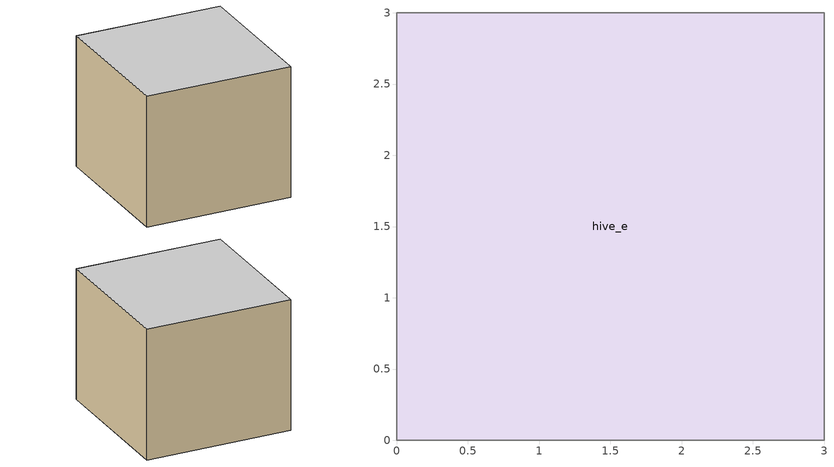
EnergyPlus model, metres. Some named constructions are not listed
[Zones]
hive_e
 floor othersideconditionsmodel (floor): 3,3 3,0 0,0 0,3 z0
 wall inside (par_int): 3,3 0,3 0,0 3,0 z0:2.7
 wall inside (int_wall): 3,0 3,3 z0:2.7
 ceiling adiabatic (floor): 0,3 0,0 3,0 3,3 z2.7
